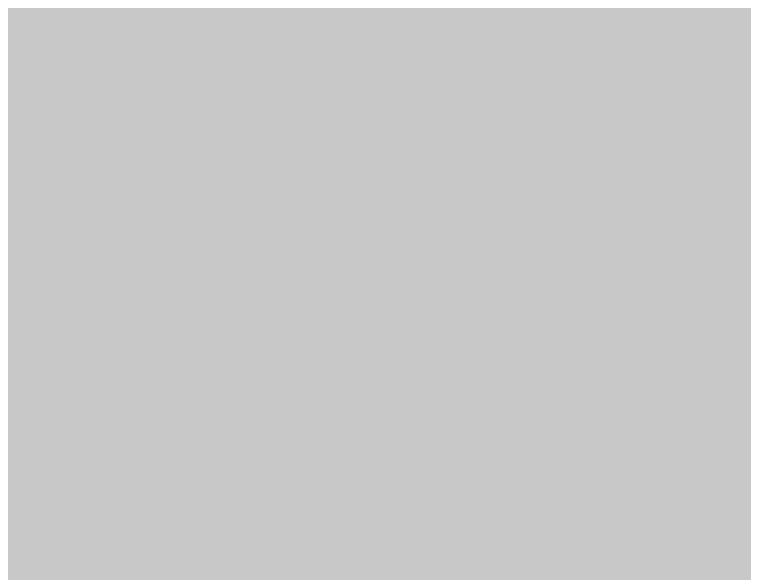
# Model space of a CAD drawing. Header units: inches. Extents: x 1822 to 8392, y -297 to 673.
# Drawn here: x 2214.757 to 2215.981, y 347.657 to 348.594 of the extents above; entities that cross this region are included whole.
import ezdxf

# ---------------------------------------------------------------- set-up
doc = ezdxf.new("R2010")
doc.units = ezdxf.units.IN
doc.header["$MEASUREMENT"] = 0
doc.layers.add('A-WALL-2', color=113, linetype='Continuous', lineweight=9)

# ---------------------------------------------------------------- blocks, each defined once
blk = doc.blocks.new('Basic Wall _ EXT - FIBER CEMENT - LARGE - ___-2162455-BUILDING ELEVATION - EAST')
at = {"layer": 'A-WALL-2'}
h = blk.add_hatch(color=256, dxfattribs=at)
h.paths.add_polyline_path([(3859.6589, 347.501), (3860.9737, 347.501), (3860.9737, 348.751), (3713.4987, 348.751), (3713.4987, 347.501), (3859.3424, 347.501)], flags=0)
h.paths.add_polyline_path([(2067.6737, 347.501), (2675.9487, 347.501), (2675.9487, 348.751), (2067.6737, 348.751)], flags=0)
h.paths.add_polyline_path([(3712.7487, 347.501), (3712.7487, 348.751), (3598.2987, 348.751), (3598.2987, 347.501), (3711.7147, 347.501)], flags=0)
h.paths.add_polyline_path([(3596.1863, 347.501), (3597.5487, 347.501), (3597.5487, 348.751), (3060.6987, 348.751), (3060.6987, 347.501), (3595.2112, 347.501)], flags=0)
h.paths.add_polyline_path([(2676.6987, 347.501), (2791.1487, 347.501), (2791.1487, 348.751), (2676.6987, 348.751), (2676.6987, 348.5)], flags=0)
h.paths.add_polyline_path([(2791.8987, 347.501), (2944.7487, 347.501), (2944.7487, 348.751), (2791.8987, 348.751), (2791.8987, 348.2476)], flags=0)
h.paths.add_polyline_path([(3058.5863, 347.501), (3059.9487, 347.501), (3059.9487, 348.751), (2945.4987, 348.751), (2945.4987, 347.501), (3058.1064, 347.501)], flags=0)

msp = doc.modelspace()

# ---------------------------------------------------------------- block references
at = {"layer": 'A-WALL-2'}
msp.add_blockref('Basic Wall _ EXT - FIBER CEMENT - LARGE - ___-2162455-BUILDING ELEVATION - EAST', (0, 0), dxfattribs=at)

doc.saveas('drawing.dxf')
